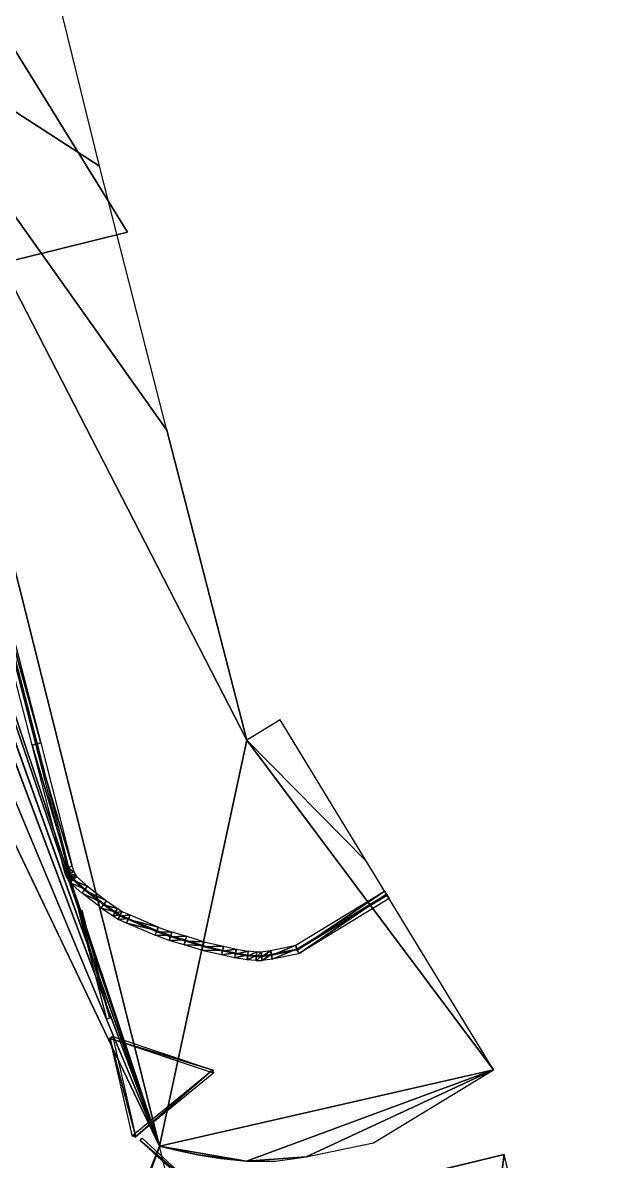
# Model space of a CAD drawing. Header units: metres. Extents: x -113 to 180, y -133 to 86.
# Drawn here: x -39 to -16.27, y -108.34 to -63.47 of the extents above; entities that cross this region are included whole.
import ezdxf

# ---------------------------------------------------------------- set-up
doc = ezdxf.new("R2010")
doc.units = ezdxf.units.M
for name, color, linetype, true_color in [('ASFALTO', 7, 'Continuous', 0x4a4b4e), ('BORDILLO', 7, 'Continuous', 0xcfcac0), ('EDIFICACION', 7, 'Continuous', 0xd9d4ca), ('MARCA_VIAL', 7, 'Continuous', 0xe8e6e0)]:
    doc.layers.add(name, color=color, linetype=linetype, true_color=true_color)

msp = doc.modelspace()

# ---------------------------------------------------------------- linework, layer by layer
at = {"layer": 'ASFALTO'}
for points in [[(-74.098, -10.856, 81.341), (-53.14, -66.909, 80.216), (-33.604, -107.754, 80.587)], [(-62.503, -30.938, 80.492), (-74.098, -10.856, 81.341), (-33.604, -107.754, 80.587)], [(-65.215, -13.39, 80.668), (-63.782, -19.387, 80.6), (-33.604, -107.754, 80.587)], [(-65.215, -13.39, 80.668), (-33.604, -107.754, 80.587), (-44.72, -63.472, 79.703)], [(-63.782, -19.387, 80.6), (-61.129, -30.584, 80.398), (-33.604, -107.754, 80.587)], [(-62.501, -30.941, 80.492), (-62.503, -30.938, 80.492), (-33.604, -107.754, 80.587)], [(-62.499, -30.944, 80.492), (-62.501, -30.941, 80.492), (-33.604, -107.754, 80.587)], [(-62.496, -30.947, 80.491), (-62.499, -30.944, 80.492), (-33.604, -107.754, 80.587)], [(-62.493, -30.949, 80.491), (-62.496, -30.947, 80.491), (-33.604, -107.754, 80.587)], [(-62.49, -30.952, 80.491), (-62.493, -30.949, 80.491), (-33.604, -107.754, 80.587)], [(-62.486, -30.954, 80.491), (-62.49, -30.952, 80.491), (-33.604, -107.754, 80.587)], [(-62.483, -30.955, 80.491), (-62.486, -30.954, 80.491), (-33.604, -107.754, 80.587)], [(-62.479, -30.956, 80.49), (-62.483, -30.955, 80.491), (-33.604, -107.754, 80.587)], [(-62.475, -30.957, 80.49), (-62.479, -30.956, 80.49), (-33.604, -107.754, 80.587)], [(-62.471, -30.957, 80.49), (-62.475, -30.957, 80.49), (-33.604, -107.754, 80.587)], [(-62.467, -30.957, 80.489), (-62.471, -30.957, 80.49), (-33.604, -107.754, 80.587)], [(-62.463, -30.957, 80.489), (-62.467, -30.957, 80.489), (-33.604, -107.754, 80.587)], [(-62.46, -30.956, 80.489), (-62.463, -30.957, 80.489), (-33.604, -107.754, 80.587)], [(-61.158, -30.633, 80.4), (-62.46, -30.956, 80.489), (-33.604, -107.754, 80.587)], [(-61.154, -30.632, 80.399), (-61.158, -30.633, 80.4), (-33.604, -107.754, 80.587)], [(-61.15, -30.63, 80.399), (-61.154, -30.632, 80.399), (-33.604, -107.754, 80.587)], [(-61.147, -30.628, 80.399), (-61.15, -30.63, 80.399), (-33.604, -107.754, 80.587)], [(-61.144, -30.626, 80.399), (-61.147, -30.628, 80.399), (-33.604, -107.754, 80.587)], [(-61.141, -30.624, 80.399), (-61.144, -30.626, 80.399), (-33.604, -107.754, 80.587)], [(-61.138, -30.621, 80.398), (-61.141, -30.624, 80.399), (-33.604, -107.754, 80.587)], [(-61.135, -30.618, 80.398), (-61.138, -30.621, 80.398), (-33.604, -107.754, 80.587)], [(-61.133, -30.615, 80.398), (-61.135, -30.618, 80.398), (-33.604, -107.754, 80.587)], [(-61.131, -30.611, 80.398), (-61.133, -30.615, 80.398), (-33.604, -107.754, 80.587)], [(-61.13, -30.607, 80.398), (-61.131, -30.611, 80.398), (-33.604, -107.754, 80.587)], [(-61.129, -30.604, 80.398), (-61.13, -30.607, 80.398), (-33.604, -107.754, 80.587)], [(-61.129, -30.584, 80.398), (-61.128, -30.588, 80.398), (-33.604, -107.754, 80.587)], [(-61.128, -30.6, 80.398), (-61.129, -30.604, 80.398), (-33.604, -107.754, 80.587)], [(-61.128, -30.588, 80.398), (-61.127, -30.592, 80.398), (-33.604, -107.754, 80.587)], [(-61.127, -30.596, 80.398), (-61.128, -30.6, 80.398), (-33.604, -107.754, 80.587)], [(-61.127, -30.592, 80.398), (-61.127, -30.596, 80.398), (-33.604, -107.754, 80.587)], [(-35.976, -69.12, 79.26), (-37.769, -61.775, 79.313), (-44.72, -63.472, 79.703)], [(-33.321, -79.529, 79.165), (-35.976, -69.12, 79.26), (-44.72, -63.472, 79.703)], [(-30.159, -91.749, 79.168), (-33.321, -79.529, 79.165), (-44.72, -63.472, 79.703)], [(-33.604, -107.754, 80.587), (-30.159, -91.749, 79.168), (-44.72, -63.472, 79.703)], [(-53.14, -66.909, 80.216), (-53.14, -66.911, 80.216), (-33.604, -107.754, 80.587)], [(-53.14, -66.911, 80.216), (-40.701, -125.661, 80.587), (-33.604, -107.754, 80.587)], [(-30.159, -91.749, 79.168), (-30.635, -89.883, 79.175), (-33.321, -79.529, 79.165)], [(-25.449, -96.527, 79.006), (-28.848, -90.95, 79.095), (-30.159, -91.749, 79.168)], [(-33.604, -107.754, 80.587), (-20.443, -104.741, 80.587), (-30.159, -91.749, 79.168)], [(-20.443, -104.741, 80.587), (-25.449, -96.527, 79.006), (-30.159, -91.749, 79.168)], [(-33.604, -107.754, 80.587), (-30.181, -108.339, 80.587), (-20.443, -104.741, 80.587)], [(-30.181, -108.339, 80.587), (-27.827, -108.176, 80.587), (-20.443, -104.741, 80.587)], [(-27.827, -108.176, 80.587), (-25.165, -107.618, 80.587), (-20.443, -104.741, 80.587)], [(-40.701, -125.661, 80.587), (-38.456, -121.404, 80.587), (-33.604, -107.754, 80.587)], [(-38.456, -121.404, 80.587), (-32.762, -111.183, 80.587), (-33.604, -107.754, 80.587)], [(-33.604, -107.754, 80.587), (-32.88, -107.925, 80.587), (-32.101, -108.09, 80.587)], [(-33.604, -107.754, 80.587), (-32.101, -108.09, 80.587), (-30.181, -108.339, 80.587)], [(-20.017, -108.08, 80.587), (-26.027, -109.526, 80.587), (-32.762, -111.183, 80.587)], [(-22.244, -125.073, 80.587), (-20.017, -108.08, 80.587), (-32.762, -111.183, 80.587)], [(-32.101, -108.09, 80.587), (-31.182, -108.241, 80.587), (-30.181, -108.339, 80.587)], [(-22.244, -125.073, 80.587), (-16.272, -123.635, 80.587), (-20.017, -108.08, 80.587)], [(-30.181, -108.339, 80.587), (-29.033, -108.338, 80.587), (-27.827, -108.176, 80.587)]]:
    msp.add_3dface(points, dxfattribs=at)
at = {"layer": 'BORDILLO'}
for points in [[(-41.311, -81.585, 79.723), (-41.117, -81.535, 79.706), (-38.431, -91.89, 79.686)], [(-41.311, -81.585, 79.723), (-38.431, -91.89, 79.686), (-38.625, -91.94, 79.692)], [(-41.165, -81.547, 79.71), (-40.972, -81.497, 79.693), (-38.286, -91.852, 79.682)], [(-41.165, -81.547, 79.71), (-38.286, -91.852, 79.682), (-38.48, -91.903, 79.688)], [(-38.625, -91.94, 79.692), (-38.431, -91.89, 79.686), (-37.188, -96.758, 79.705)], [(-38.625, -91.94, 79.692), (-37.188, -96.758, 79.705), (-37.381, -96.808, 79.716)], [(-38.48, -91.902, 79.688), (-38.286, -91.853, 79.682), (-37.043, -96.719, 79.697)], [(-38.48, -91.902, 79.688), (-37.043, -96.719, 79.697), (-37.237, -96.768, 79.708)], [(-37.381, -96.811, 79.716), (-37.189, -96.755, 79.705), (-37.117, -97, 79.703)], [(-37.381, -96.811, 79.716), (-37.117, -97, 79.703), (-37.309, -97.057, 79.714)], [(-37.236, -96.772, 79.708), (-37.044, -96.715, 79.697), (-36.977, -96.944, 79.695)], [(-37.236, -96.772, 79.708), (-36.977, -96.944, 79.695), (-37.169, -97, 79.706)], [(-37.301, -97.075, 79.714), (-37.124, -96.982, 79.703), (-37.036, -97.149, 79.699)], [(-37.301, -97.075, 79.714), (-37.036, -97.149, 79.699), (-37.213, -97.243, 79.71)], [(-37.206, -97.253, 79.709), (-37.042, -97.139, 79.7), (-36.976, -97.233, 79.696)], [(-37.206, -97.253, 79.709), (-36.976, -97.233, 79.696), (-37.14, -97.348, 79.706)], [(-37.161, -97.019, 79.705), (-36.985, -96.925, 79.695), (-36.908, -97.071, 79.692)], [(-37.161, -97.019, 79.705), (-36.908, -97.071, 79.692), (-37.085, -97.164, 79.702)], [(-37.125, -97.365, 79.705), (-36.992, -97.216, 79.697), (-36.531, -97.627, 79.674)], [(-37.125, -97.365, 79.705), (-36.531, -97.627, 79.674), (-36.664, -97.776, 79.682)], [(-37.078, -97.175, 79.702), (-36.914, -97.06, 79.692), (-36.863, -97.133, 79.69)], [(-37.078, -97.175, 79.702), (-36.863, -97.133, 79.69), (-37.027, -97.248, 79.699)], [(-37.012, -97.265, 79.699), (-36.879, -97.116, 79.69), (-36.435, -97.512, 79.668)], [(-37.012, -97.265, 79.699), (-36.435, -97.512, 79.668), (-36.568, -97.661, 79.676)], [(-36.658, -97.781, 79.682), (-36.536, -97.623, 79.674), (-35.783, -98.204, 79.636)], [(-36.658, -97.781, 79.682), (-35.783, -98.204, 79.636), (-35.905, -98.362, 79.644)], [(-36.562, -97.665, 79.676), (-36.44, -97.507, 79.668), (-35.694, -98.083, 79.63)], [(-36.562, -97.665, 79.676), (-35.694, -98.083, 79.63), (-35.816, -98.241, 79.638)], [(-28.157, -100.014, 79.246), (-28.261, -99.843, 79.261), (-24.737, -97.696, 79.029)], [(-28.157, -100.014, 79.246), (-24.737, -97.696, 79.029), (-24.633, -97.867, 79.014)], [(-35.901, -98.365, 79.644), (-35.787, -98.201, 79.636), (-35.34, -98.512, 79.613)], [(-35.812, -98.244, 79.638), (-35.698, -98.08, 79.631), (-35.256, -98.387, 79.607)], [(-35.812, -98.244, 79.638), (-35.256, -98.387, 79.607), (-35.37, -98.551, 79.615)], [(-28.101, -100.156, 79.236), (-28.205, -99.985, 79.251), (-24.659, -97.824, 79.017)], [(-28.101, -100.156, 79.236), (-24.659, -97.824, 79.017), (-24.555, -97.995, 79.017)], [(-35.901, -98.365, 79.644), (-35.34, -98.512, 79.613), (-35.454, -98.676, 79.62)], [(-35.451, -98.677, 79.62), (-35.342, -98.51, 79.613), (-35.145, -98.638, 79.604)], [(-35.451, -98.677, 79.62), (-35.145, -98.638, 79.604), (-35.255, -98.806, 79.611)], [(-35.368, -98.553, 79.614), (-35.258, -98.386, 79.607), (-35.074, -98.506, 79.6)], [(-35.368, -98.553, 79.614), (-35.074, -98.506, 79.6), (-35.184, -98.673, 79.607)], [(-35.24, -98.814, 79.611), (-35.161, -98.63, 79.605), (-34.825, -98.775, 79.592)], [(-35.169, -98.681, 79.606), (-35.089, -98.498, 79.6), (-34.766, -98.638, 79.588)], [(-35.169, -98.681, 79.606), (-34.766, -98.638, 79.588), (-34.845, -98.821, 79.594)], [(-34.845, -98.821, 79.594), (-34.766, -98.637, 79.588), (-33.651, -99.114, 79.536)], [(-35.24, -98.814, 79.611), (-34.825, -98.775, 79.592), (-34.904, -98.959, 79.598)], [(-34.904, -98.959, 79.598), (-34.825, -98.775, 79.592), (-33.707, -99.254, 79.54)], [(-34.904, -98.959, 79.598), (-33.707, -99.254, 79.54), (-33.786, -99.437, 79.546)], [(-34.845, -98.821, 79.594), (-33.651, -99.114, 79.536), (-33.73, -99.298, 79.542)], [(-33.725, -99.3, 79.542), (-33.656, -99.112, 79.537), (-33.116, -99.311, 79.509)], [(-33.781, -99.439, 79.546), (-33.712, -99.252, 79.541), (-33.163, -99.453, 79.513)], [(-33.781, -99.439, 79.546), (-33.163, -99.453, 79.513), (-33.231, -99.641, 79.517)], [(-33.725, -99.3, 79.542), (-33.116, -99.311, 79.509), (-33.185, -99.498, 79.514)], [(-33.225, -99.643, 79.517), (-33.169, -99.451, 79.513), (-32.578, -99.62, 79.491)], [(-33.178, -99.501, 79.514), (-33.123, -99.308, 79.51), (-32.535, -99.477, 79.486)], [(-33.178, -99.501, 79.514), (-32.535, -99.477, 79.486), (-32.59, -99.669, 79.492)], [(-32.593, -99.668, 79.492), (-32.533, -99.477, 79.486), (-31.841, -99.694, 79.468)], [(-33.225, -99.643, 79.517), (-32.578, -99.62, 79.491), (-32.634, -99.813, 79.497)], [(-32.636, -99.812, 79.497), (-32.576, -99.621, 79.49), (-31.88, -99.839, 79.473)], [(-32.636, -99.812, 79.497), (-31.88, -99.839, 79.473), (-31.94, -100.03, 79.479)], [(-32.593, -99.668, 79.492), (-31.841, -99.694, 79.468), (-31.901, -99.885, 79.475)], [(-31.933, -100.032, 79.479), (-31.887, -99.837, 79.473), (-31.114, -100.019, 79.452)], [(-31.933, -100.032, 79.479), (-31.114, -100.019, 79.452), (-31.159, -100.214, 79.458)], [(-31.894, -99.887, 79.474), (-31.848, -99.692, 79.468), (-31.081, -99.873, 79.447)], [(-31.894, -99.887, 79.474), (-31.081, -99.873, 79.447), (-31.127, -100.068, 79.453)], [(-31.157, -100.215, 79.458), (-31.116, -100.019, 79.452), (-30.601, -100.128, 79.437)], [(-31.125, -100.068, 79.453), (-31.083, -99.872, 79.447), (-30.573, -99.98, 79.433)], [(-31.125, -100.068, 79.453), (-30.573, -99.98, 79.433), (-30.615, -100.176, 79.44)], [(-30.61, -100.177, 79.44), (-30.578, -99.979, 79.433), (-30.104, -100.058, 79.416)], [(-30.61, -100.177, 79.44), (-30.104, -100.058, 79.416), (-30.137, -100.255, 79.411)], [(-30.13, -100.256, 79.411), (-30.111, -100.057, 79.416), (-29.777, -100.089, 79.386)], [(-29.569, -100.288, 79.36), (-29.595, -100.089, 79.37), (-29.221, -100.039, 79.339)], [(-29.569, -100.288, 79.36), (-29.221, -100.039, 79.339), (-29.194, -100.237, 79.329)], [(-29.187, -100.236, 79.328), (-29.228, -100.04, 79.339), (-28.229, -99.831, 79.259)], [(-29.162, -100.384, 79.321), (-29.203, -100.188, 79.332), (-28.173, -99.973, 79.249)], [(-29.187, -100.236, 79.328), (-28.229, -99.831, 79.259), (-28.188, -100.027, 79.248)], [(-29.162, -100.384, 79.321), (-28.173, -99.973, 79.249), (-28.132, -100.168, 79.238)], [(-31.157, -100.215, 79.458), (-30.601, -100.128, 79.437), (-30.643, -100.323, 79.45)], [(-30.638, -100.324, 79.45), (-30.606, -100.127, 79.438), (-30.124, -100.206, 79.412)], [(-30.638, -100.324, 79.45), (-30.124, -100.206, 79.412), (-30.156, -100.404, 79.408)], [(-30.15, -100.404, 79.407), (-30.13, -100.205, 79.413), (-29.785, -100.239, 79.381)], [(-30.15, -100.404, 79.407), (-29.785, -100.239, 79.381), (-29.804, -100.438, 79.375)], [(-30.13, -100.256, 79.411), (-29.777, -100.089, 79.386), (-29.797, -100.288, 79.38)], [(-29.794, -100.439, 79.374), (-29.794, -100.239, 79.382), (-29.572, -100.239, 79.362)], [(-29.794, -100.439, 79.374), (-29.572, -100.239, 79.362), (-29.572, -100.439, 79.355)], [(-29.787, -100.289, 79.379), (-29.787, -100.089, 79.387), (-29.582, -100.089, 79.369)], [(-29.787, -100.289, 79.379), (-29.582, -100.089, 79.369), (-29.582, -100.289, 79.361)], [(-29.559, -100.438, 79.354), (-29.585, -100.239, 79.363), (-29.196, -100.187, 79.331)], [(-29.559, -100.438, 79.354), (-29.196, -100.187, 79.331), (-29.169, -100.385, 79.321)]]:
    msp.add_3dface(points, dxfattribs=at)
at = {"layer": 'EDIFICACION'}
for points in [[(-40.288, -73.067, 86.5), (-34.862, -71.726, 86.158), (-46.975, -52.134, 86.772)], [(-34.862, -71.726, 79.158), (-46.975, -52.134, 79.772), (-46.975, -52.134, 86.772)], [(-34.862, -71.726, 79.158), (-46.975, -52.134, 86.772), (-34.862, -71.726, 86.158)], [(-40.288, -73.067, 79.5), (-34.862, -71.726, 79.158), (-34.862, -71.726, 86.158)], [(-40.288, -73.067, 79.5), (-34.862, -71.726, 86.158), (-40.288, -73.067, 86.5)]]:
    msp.add_3dface(points, dxfattribs=at)
at = {"layer": 'MARCA_VIAL'}
for points in [[(-35.564, -102.709, 79.543), (-36.779, -98.478, 79.573), (-36.662, -98.448, 79.566)], [(-35.564, -102.709, 79.543), (-35.681, -102.739, 79.549), (-36.779, -98.478, 79.573)], [(-35.559, -103.48, 79.561), (-35.442, -103.453, 79.556), (-34.55, -107.338, 80.595)], [(-35.559, -103.48, 79.561), (-34.55, -107.338, 80.595), (-34.667, -107.364, 80.595)], [(-31.485, -104.752, 80.595), (-35.52, -103.523, 79.561), (-35.482, -103.41, 79.557)], [(-31.485, -104.752, 80.595), (-31.523, -104.866, 80.595), (-35.52, -103.523, 79.561)], [(-34.57, -107.397, 80.595), (-34.646, -107.305, 80.595), (-31.542, -104.762, 80.595)], [(-34.57, -107.397, 80.595), (-31.542, -104.762, 80.595), (-31.466, -104.855, 80.595)], [(-31.934, -109.604, 80.595), (-34.371, -107.526, 80.595), (-34.289, -107.438, 80.595)], [(-31.934, -109.604, 80.595), (-32.015, -109.693, 80.595), (-34.371, -107.526, 80.595)]]:
    msp.add_3dface(points, dxfattribs=at)

doc.saveas('drawing.dxf')
